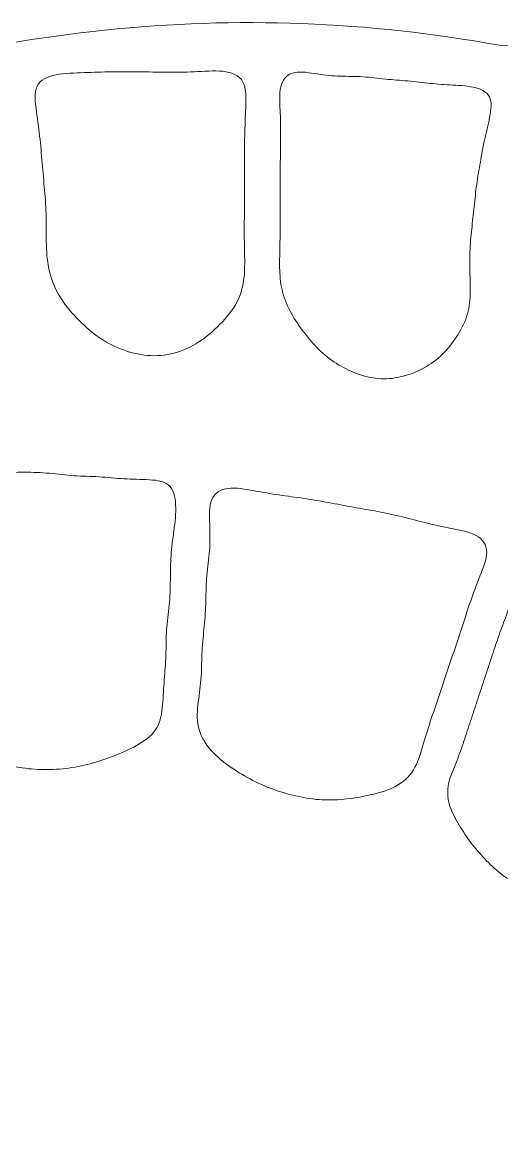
# Model space of a CAD drawing. Header units: inches. Extents: x 36 to 79.2, y 17.3 to 55.9.
# Drawn here: x 56.2 to 60.26, y 22.23 to 31.82 of the extents above; entities that cross this region are included whole.
import ezdxf

# ---------------------------------------------------------------- set-up
doc = ezdxf.new("R2010")
doc.units = ezdxf.units.IN
doc.layers.add('01_ORIGINAL_CAD', color=7, linetype='CONTINUOUS', lineweight=20)
doc.layers.add('10_EXTENSION_MASSES', color=7, linetype='CONTINUOUS', lineweight=15)

msp = doc.modelspace()

# ---------------------------------------------------------------- linework, layer by layer
at = {"layer": '01_ORIGINAL_CAD'}
msp.add_lwpolyline([(53.6498, 30.945, -0.14301), (60.2429, 31.6303, -0.286424), (65.3601, 28.4306), (66.4807, 23.8898, -0.272091), (64.8996, 18.9541), (63.6613, 17.5325)], format="xyb", dxfattribs=at)
at = {"layer": '10_EXTENSION_MASSES'}
for points, knots in [([(56.3206, 31.2825), (56.3468, 31.3369), (56.4097, 31.3637), (56.4831, 31.3783), (56.5566, 31.3929), (56.6407, 31.3954), (56.7208, 31.398), (56.801, 31.4006), (56.8773, 31.4033), (56.9545, 31.4042), (57.0316, 31.4052), (57.1097, 31.4044), (57.1877, 31.4038), (57.2656, 31.4032), (57.3434, 31.4028), (57.4207, 31.4022), (57.498, 31.4016), (57.5748, 31.4009), (57.6558, 31.4048), (57.7369, 31.4087), (57.8223, 31.4172), (57.8968, 31.4091), (57.9714, 31.401), (58.0351, 31.3764), (58.0661, 31.3221), (58.0971, 31.2679), (58.0952, 31.1841), (58.0922, 31.1022), (58.0892, 31.0203), (58.0851, 30.9404), (58.0834, 30.8619), (58.0818, 30.7835), (58.0826, 30.7066), (58.0829, 30.6291), (58.0831, 30.5517), (58.0828, 30.4736), (58.0822, 30.3955), (58.0817, 30.3175), (58.081, 30.2396), (58.0805, 30.1618), (58.0799, 30.0839), (58.0795, 30.0062), (58.081, 29.9278), (58.0825, 29.8495), (58.086, 29.7706), (58.0805, 29.6931), (58.075, 29.6156), (58.0604, 29.5396), (58.0286, 29.4707), (57.9968, 29.4019), (57.9478, 29.3402), (57.894, 29.2827), (57.8401, 29.2253), (57.7815, 29.1721), (57.7177, 29.1275), (57.6539, 29.0829), (57.585, 29.0469), (57.5123, 29.0241), (57.4397, 29.0013), (57.3633, 28.9918), (57.2871, 28.9951), (57.2109, 28.9984), (57.1349, 29.0146), (57.0622, 29.0403), (56.9895, 29.066), (56.9201, 29.1012), (56.856, 29.1441), (56.7919, 29.187), (56.7331, 29.2376), (56.6781, 29.2927), (56.6232, 29.3478), (56.5721, 29.4074), (56.5301, 29.4717), (56.4881, 29.536), (56.4551, 29.6049), (56.4342, 29.678), (56.4132, 29.751), (56.4042, 29.8282), (56.401, 29.9059), (56.3978, 29.9837), (56.4003, 30.0619), (56.3993, 30.1395), (56.3983, 30.2172), (56.3936, 30.2942), (56.3873, 30.3711), (56.381, 30.448), (56.3731, 30.5246), (56.3664, 30.6008), (56.3597, 30.677), (56.3543, 30.7527), (56.346, 30.8298), (56.3378, 30.907), (56.3267, 30.9855), (56.3159, 31.0658), (56.305, 31.1461), (56.2945, 31.2281), (56.3206, 31.2825)], [0, 0, 0, 0, 0.03125, 0.03125, 0.03125, 0.0625, 0.0625, 0.0625, 0.09375, 0.09375, 0.09375, 0.125, 0.125, 0.125, 0.15625, 0.15625, 0.15625, 0.1875, 0.1875, 0.1875, 0.21875, 0.21875, 0.21875, 0.25, 0.25, 0.25, 0.28125, 0.28125, 0.28125, 0.3125, 0.3125, 0.3125, 0.34375, 0.34375, 0.34375, 0.375, 0.375, 0.375, 0.40625, 0.40625, 0.40625, 0.4375, 0.4375, 0.4375, 0.46875, 0.46875, 0.46875, 0.5, 0.5, 0.5, 0.53125, 0.53125, 0.53125, 0.5625, 0.5625, 0.5625, 0.59375, 0.59375, 0.59375, 0.625, 0.625, 0.625, 0.65625, 0.65625, 0.65625, 0.6875, 0.6875, 0.6875, 0.71875, 0.71875, 0.71875, 0.75, 0.75, 0.75, 0.78125, 0.78125, 0.78125, 0.8125, 0.8125, 0.8125, 0.84375, 0.84375, 0.84375, 0.875, 0.875, 0.875, 0.90625, 0.90625, 0.90625, 0.9375, 0.9375, 0.9375, 0.96875, 0.96875, 0.96875, 1, 1, 1, 1]), ([(58.4797, 29.3524), (58.4484, 29.4083), (58.4227, 29.4676), (58.4063, 29.5291), (58.3899, 29.5907), (58.3828, 29.6547), (58.3805, 29.7191), (58.3783, 29.7836), (58.3808, 29.8485), (58.3822, 29.9133), (58.3836, 29.9781), (58.3839, 30.0427), (58.3841, 30.1073), (58.3843, 30.1719), (58.3844, 30.2365), (58.3846, 30.3011), (58.3848, 30.3658), (58.3851, 30.4304), (58.3853, 30.4951), (58.3856, 30.5598), (58.3858, 30.6246), (58.3864, 30.689), (58.387, 30.7535), (58.3879, 30.8176), (58.388, 30.882), (58.3881, 30.9463), (58.3873, 31.0108), (58.3842, 31.0788), (58.3811, 31.1467), (58.3759, 31.218), (58.3899, 31.2757), (58.4039, 31.3334), (58.4372, 31.3776), (58.4884, 31.3942), (58.5396, 31.4109), (58.6087, 31.4), (58.6755, 31.3902), (58.7424, 31.3804), (58.8069, 31.3716), (58.8713, 31.3683), (58.9357, 31.365), (58.9999, 31.3671), (59.0635, 31.3637), (59.1271, 31.3603), (59.1902, 31.3513), (59.2538, 31.345), (59.3174, 31.3387), (59.3815, 31.3349), (59.4451, 31.3291), (59.5086, 31.3232), (59.5715, 31.3151), (59.6345, 31.3087), (59.6975, 31.3022), (59.7606, 31.2973), (59.8267, 31.2935), (59.8927, 31.2897), (59.9619, 31.287), (60.023, 31.274), (60.0842, 31.2609), (60.1374, 31.2375), (60.1603, 31.1927), (60.1831, 31.148), (60.1756, 31.0819), (60.1628, 31.0167), (60.1501, 30.9515), (60.1321, 30.8871), (60.1182, 30.8241), (60.1043, 30.761), (60.0945, 30.6993), (60.0839, 30.6371), (60.0732, 30.575), (60.0618, 30.5124), (60.053, 30.4493), (60.0443, 30.3861), (60.0381, 30.3225), (60.0314, 30.259), (60.0247, 30.1955), (60.0174, 30.1322), (60.0107, 30.0687), (60.004, 30.0053), (59.9979, 29.9417), (59.9954, 29.8775), (59.9929, 29.8133), (59.9938, 29.7484), (59.9958, 29.6833), (59.9977, 29.6181), (60.0006, 29.5527), (59.9967, 29.4889), (59.9928, 29.4251), (59.982, 29.3629), (59.96, 29.3036), (59.938, 29.2443), (59.9047, 29.1879), (59.8678, 29.1347), (59.8309, 29.0814), (59.7904, 29.0312), (59.7431, 28.9883), (59.6958, 28.9454), (59.6419, 28.9097), (59.5844, 28.8803), (59.5269, 28.851), (59.466, 28.828), (59.4044, 28.8139), (59.3429, 28.7999), (59.2807, 28.7947), (59.2182, 28.8002), (59.1557, 28.8057), (59.0929, 28.8218), (59.0325, 28.8443), (58.9721, 28.8667), (58.9141, 28.8954), (58.8602, 28.9298), (58.8062, 28.9641), (58.7563, 29.0041), (58.7111, 29.0486), (58.6659, 29.0932), (58.6254, 29.1422), (58.5867, 29.1931), (58.548, 29.2439), (58.511, 29.2965), (58.4797, 29.3524)], [0, 0, 0, 0, 0.025, 0.025, 0.025, 0.05, 0.05, 0.05, 0.075, 0.075, 0.075, 0.1, 0.1, 0.1, 0.125, 0.125, 0.125, 0.15, 0.15, 0.15, 0.175, 0.175, 0.175, 0.2, 0.2, 0.2, 0.225, 0.225, 0.225, 0.25, 0.25, 0.25, 0.275, 0.275, 0.275, 0.3, 0.3, 0.3, 0.325, 0.325, 0.325, 0.35, 0.35, 0.35, 0.375, 0.375, 0.375, 0.4, 0.4, 0.4, 0.425, 0.425, 0.425, 0.45, 0.45, 0.45, 0.475, 0.475, 0.475, 0.5, 0.5, 0.5, 0.525, 0.525, 0.525, 0.55, 0.55, 0.55, 0.575, 0.575, 0.575, 0.6, 0.6, 0.6, 0.625, 0.625, 0.625, 0.65, 0.65, 0.65, 0.675, 0.675, 0.675, 0.7, 0.7, 0.7, 0.725, 0.725, 0.725, 0.75, 0.75, 0.75, 0.775, 0.775, 0.775, 0.8, 0.8, 0.8, 0.825, 0.825, 0.825, 0.85, 0.85, 0.85, 0.875, 0.875, 0.875, 0.9, 0.9, 0.9, 0.925, 0.925, 0.925, 0.95, 0.95, 0.95, 0.975, 0.975, 0.975, 1, 1, 1, 1]), ([(55.1089, 27.3412), (55.1007, 27.4072), (55.1123, 27.4693), (55.1483, 27.5225), (55.1843, 27.5757), (55.2448, 27.6201), (55.2961, 27.6718), (55.3474, 27.7235), (55.3895, 27.7824), (55.4293, 27.8394), (55.4691, 27.8963), (55.5065, 27.9513), (55.5605, 27.9799), (55.6146, 28.0085), (55.6853, 28.0108), (55.7574, 28.0098), (55.8295, 28.0088), (55.9029, 28.0044), (55.9749, 28.0032), (56.0469, 28.0021), (56.1175, 28.0041), (56.1882, 28.0045), (56.2589, 28.005), (56.3296, 28.0038), (56.3997, 27.9981), (56.4698, 27.9925), (56.5392, 27.9822), (56.6094, 27.9769), (56.6796, 27.9717), (56.7506, 27.9713), (56.8205, 27.9674), (56.8905, 27.9634), (56.9594, 27.9558), (57.0307, 27.9514), (57.102, 27.947), (57.1757, 27.9457), (57.248, 27.9424), (57.3204, 27.939), (57.3915, 27.9336), (57.4349, 27.8983), (57.4782, 27.8631), (57.4938, 27.798), (57.4973, 27.7273), (57.5007, 27.6567), (57.4921, 27.5806), (57.4826, 27.5084), (57.4731, 27.4362), (57.4628, 27.3679), (57.4579, 27.2983), (57.4529, 27.2287), (57.4534, 27.1578), (57.4524, 27.0869), (57.4515, 27.0161), (57.4491, 26.9453), (57.4426, 26.8752), (57.4361, 26.8052), (57.4255, 26.736), (57.4206, 26.6657), (57.4158, 26.5955), (57.4166, 26.5243), (57.414, 26.4538), (57.4115, 26.3834), (57.4055, 26.3136), (57.4006, 26.2429), (57.3958, 26.1723), (57.392, 26.1006), (57.3857, 26.0302), (57.3794, 25.9598), (57.3705, 25.8907), (57.338, 25.8344), (57.3055, 25.7782), (57.2493, 25.7349), (57.188, 25.6982), (57.1266, 25.6615), (57.06, 25.6313), (56.9941, 25.6048), (56.9282, 25.5783), (56.8631, 25.5555), (56.7962, 25.5368), (56.7294, 25.518), (56.6609, 25.5034), (56.5911, 25.4939), (56.5214, 25.4843), (56.4505, 25.4798), (56.3798, 25.4805), (56.309, 25.4812), (56.2386, 25.4872), (56.1697, 25.4992), (56.1008, 25.5112), (56.0335, 25.5293), (55.9672, 25.5522), (55.9008, 25.5751), (55.8355, 25.6028), (55.7704, 25.6338), (55.7053, 25.6648), (55.6404, 25.6991), (55.5891, 25.7449), (55.5379, 25.7906), (55.5002, 25.8479), (55.4761, 25.9122), (55.4521, 25.9764), (55.4417, 26.0478), (55.4286, 26.1174), (55.4154, 26.187), (55.3995, 26.255), (55.3827, 26.3227), (55.366, 26.3904), (55.3484, 26.4579), (55.3313, 26.5257), (55.3141, 26.5934), (55.2974, 26.6613), (55.2814, 26.7292), (55.2654, 26.7971), (55.2502, 26.8649), (55.2323, 26.9326), (55.2145, 27.0002), (55.1939, 27.0676), (55.1696, 27.1364), (55.1453, 27.2051), (55.1172, 27.2751), (55.1089, 27.3412)], [0, 0, 0, 0, 0.025, 0.025, 0.025, 0.05, 0.05, 0.05, 0.075, 0.075, 0.075, 0.1, 0.1, 0.1, 0.125, 0.125, 0.125, 0.15, 0.15, 0.15, 0.175, 0.175, 0.175, 0.2, 0.2, 0.2, 0.225, 0.225, 0.225, 0.25, 0.25, 0.25, 0.275, 0.275, 0.275, 0.3, 0.3, 0.3, 0.325, 0.325, 0.325, 0.35, 0.35, 0.35, 0.375, 0.375, 0.375, 0.4, 0.4, 0.4, 0.425, 0.425, 0.425, 0.45, 0.45, 0.45, 0.475, 0.475, 0.475, 0.5, 0.5, 0.5, 0.525, 0.525, 0.525, 0.55, 0.55, 0.55, 0.575, 0.575, 0.575, 0.6, 0.6, 0.6, 0.625, 0.625, 0.625, 0.65, 0.65, 0.65, 0.675, 0.675, 0.675, 0.7, 0.7, 0.7, 0.725, 0.725, 0.725, 0.75, 0.75, 0.75, 0.775, 0.775, 0.775, 0.8, 0.8, 0.8, 0.825, 0.825, 0.825, 0.85, 0.85, 0.85, 0.875, 0.875, 0.875, 0.9, 0.9, 0.9, 0.925, 0.925, 0.925, 0.95, 0.95, 0.95, 0.975, 0.975, 0.975, 1, 1, 1, 1]), ([(57.6897, 26.0558), (57.6982, 26.1276), (57.7095, 26.1986), (57.7143, 26.2703), (57.7191, 26.342), (57.7174, 26.4143), (57.7211, 26.4857), (57.7247, 26.5571), (57.7339, 26.6277), (57.7405, 26.6987), (57.7471, 26.7697), (57.7512, 26.8412), (57.7533, 26.9131), (57.7554, 26.985), (57.7556, 27.0574), (57.7616, 27.1284), (57.7677, 27.1994), (57.7797, 27.269), (57.7851, 27.3404), (57.7905, 27.4118), (57.7893, 27.4851), (57.7867, 27.5613), (57.7841, 27.6374), (57.78, 27.7163), (57.8039, 27.7719), (57.8278, 27.8275), (57.8797, 27.8598), (57.9447, 27.8682), (58.0097, 27.8766), (58.0878, 27.8611), (58.1617, 27.8476), (58.2357, 27.8341), (58.3055, 27.8225), (58.3754, 27.8122), (58.4452, 27.8019), (58.5152, 27.7931), (58.5852, 27.7826), (58.6552, 27.7721), (58.7254, 27.7599), (58.7953, 27.7471), (58.8652, 27.7343), (58.9348, 27.7209), (59.0047, 27.7083), (59.0745, 27.6958), (59.1445, 27.6843), (59.2143, 27.671), (59.2841, 27.6578), (59.3536, 27.6428), (59.4224, 27.6262), (59.4912, 27.6095), (59.5592, 27.5912), (59.6278, 27.574), (59.6964, 27.5568), (59.7656, 27.5408), (59.8395, 27.5264), (59.9133, 27.512), (59.9918, 27.4992), (60.0477, 27.4682), (60.1035, 27.4372), (60.1366, 27.3881), (60.1377, 27.3268), (60.1388, 27.2655), (60.1078, 27.1921), (60.0795, 27.1212), (60.0512, 27.0503), (60.0256, 26.9818), (60.002, 26.9135), (59.9784, 26.8453), (59.9568, 26.7772), (59.9345, 26.7089), (59.9122, 26.6406), (59.8891, 26.5721), (59.8661, 26.5036), (59.8431, 26.4351), (59.8202, 26.3666), (59.7973, 26.2981), (59.7744, 26.2296), (59.7515, 26.1611), (59.7283, 26.0929), (59.7052, 26.0246), (59.6817, 25.9566), (59.6593, 25.888), (59.6368, 25.8193), (59.6153, 25.7501), (59.5942, 25.6797), (59.5731, 25.6092), (59.5523, 25.5376), (59.5164, 25.4786), (59.4804, 25.4197), (59.4294, 25.3733), (59.3679, 25.3399), (59.3064, 25.3064), (59.2345, 25.286), (59.1633, 25.2693), (59.0921, 25.2527), (59.0215, 25.2399), (58.9513, 25.2317), (58.8811, 25.2236), (58.8113, 25.2201), (58.7412, 25.2237), (58.671, 25.2274), (58.6005, 25.2383), (58.5308, 25.2536), (58.461, 25.2689), (58.392, 25.2886), (58.325, 25.3132), (58.258, 25.3377), (58.1929, 25.3672), (58.1298, 25.4007), (58.0666, 25.4343), (58.0053, 25.4719), (57.9462, 25.5142), (57.8871, 25.5566), (57.8302, 25.6036), (57.7845, 25.6586), (57.7388, 25.7135), (57.7044, 25.7763), (57.69, 25.8439), (57.6756, 25.9116), (57.6812, 25.9841), (57.6897, 26.0558)], [0, 0, 0, 0, 0.025, 0.025, 0.025, 0.05, 0.05, 0.05, 0.075, 0.075, 0.075, 0.1, 0.1, 0.1, 0.125, 0.125, 0.125, 0.15, 0.15, 0.15, 0.175, 0.175, 0.175, 0.2, 0.2, 0.2, 0.225, 0.225, 0.225, 0.25, 0.25, 0.25, 0.275, 0.275, 0.275, 0.3, 0.3, 0.3, 0.325, 0.325, 0.325, 0.35, 0.35, 0.35, 0.375, 0.375, 0.375, 0.4, 0.4, 0.4, 0.425, 0.425, 0.425, 0.45, 0.45, 0.45, 0.475, 0.475, 0.475, 0.5, 0.5, 0.5, 0.525, 0.525, 0.525, 0.55, 0.55, 0.55, 0.575, 0.575, 0.575, 0.6, 0.6, 0.6, 0.625, 0.625, 0.625, 0.65, 0.65, 0.65, 0.675, 0.675, 0.675, 0.7, 0.7, 0.7, 0.725, 0.725, 0.725, 0.75, 0.75, 0.75, 0.775, 0.775, 0.775, 0.8, 0.8, 0.8, 0.825, 0.825, 0.825, 0.85, 0.85, 0.85, 0.875, 0.875, 0.875, 0.9, 0.9, 0.9, 0.925, 0.925, 0.925, 0.95, 0.95, 0.95, 0.975, 0.975, 0.975, 1, 1, 1, 1]), ([(59.8106, 25.3396), (59.8196, 25.3965), (59.8438, 25.453), (59.8665, 25.5096), (59.8892, 25.5662), (59.9104, 25.6228), (59.93, 25.6798), (59.9497, 25.7368), (59.9678, 25.794), (59.9864, 25.8512), (60.005, 25.9084), (60.024, 25.9656), (60.043, 26.0227), (60.062, 26.0798), (60.0811, 26.1369), (60.1002, 26.194), (60.1192, 26.2511), (60.1382, 26.3082), (60.157, 26.3654), (60.1759, 26.4226), (60.1946, 26.4799), (60.2138, 26.537), (60.233, 26.5941), (60.2528, 26.6511), (60.2735, 26.7073), (60.2942, 26.7634), (60.3158, 26.8187), (60.334, 26.8761), (60.3523, 26.9336), (60.3672, 26.9931), (60.3841, 27.0553), (60.401, 27.1176), (60.4198, 27.1826), (60.4508, 27.218), (60.4819, 27.2533), (60.525, 27.259), (60.5649, 27.2337), (60.6048, 27.2083), (60.6414, 27.1518), (60.6779, 27.099), (60.7143, 27.0463), (60.7505, 26.9973), (60.7898, 26.9517), (60.829, 26.906), (60.8713, 26.8638), (60.9151, 26.8232), (60.959, 26.7826), (61.0044, 26.7437), (61.0531, 26.7096), (61.1017, 26.6755), (61.1535, 26.6462), (61.2063, 26.6182), (61.2591, 26.5902), (61.313, 26.5634), (61.3686, 26.5415), (61.4241, 26.5196), (61.4813, 26.5026), (61.5394, 26.4901), (61.5975, 26.4777), (61.6566, 26.4698), (61.7166, 26.468), (61.7766, 26.4663), (61.8374, 26.4707), (61.8973, 26.4788), (61.9572, 26.4869), (62.0161, 26.4988), (62.0699, 26.4909), (62.1236, 26.4831), (62.1722, 26.4556), (62.2177, 26.4168), (62.2632, 26.378), (62.3056, 26.3279), (62.3393, 26.2772), (62.3729, 26.2266), (62.3976, 26.1754), (62.3967, 26.1234), (62.3958, 26.0713), (62.3692, 26.0183), (62.3386, 25.9661), (62.3081, 25.9139), (62.2737, 25.8625), (62.2416, 25.8112), (62.2094, 25.7598), (62.1795, 25.7085), (62.1496, 25.6572), (62.1197, 25.606), (62.0898, 25.5549), (62.0593, 25.5041), (62.0289, 25.4533), (61.9979, 25.4029), (61.967, 25.3524), (61.9362, 25.3019), (61.9053, 25.2514), (61.8744, 25.201), (61.8434, 25.1505), (61.8122, 25.1002), (61.7819, 25.0492), (61.7516, 24.9982), (61.7221, 24.9465), (61.6922, 24.8952), (61.6624, 24.8439), (61.6323, 24.7929), (61.6023, 24.7416), (61.5724, 24.6903), (61.5426, 24.6386), (61.5122, 24.5868), (61.4818, 24.535), (61.4508, 24.483), (61.4095, 24.4435), (61.3683, 24.404), (61.3167, 24.3771), (61.2607, 24.359), (61.2046, 24.341), (61.144, 24.3319), (61.0839, 24.3274), (61.0239, 24.323), (60.9643, 24.3232), (60.9055, 24.3299), (60.8467, 24.3366), (60.7886, 24.3497), (60.7317, 24.3662), (60.6748, 24.3827), (60.619, 24.4026), (60.564, 24.4257), (60.5089, 24.4487), (60.4547, 24.4749), (60.4023, 24.5036), (60.3499, 24.5322), (60.2994, 24.5634), (60.2525, 24.6002), (60.2057, 24.637), (60.1626, 24.6795), (60.1212, 24.7231), (60.0798, 24.7668), (60.04, 24.8116), (60.0041, 24.859), (59.9681, 24.9064), (59.9359, 24.9564), (59.9048, 25.0083), (59.8737, 25.0602), (59.8437, 25.114), (59.8257, 25.1696), (59.8076, 25.2253), (59.8015, 25.2827), (59.8106, 25.3396)], [0, 0, 0, 0, 0.020833, 0.020833, 0.020833, 0.041667, 0.041667, 0.041667, 0.0625, 0.0625, 0.0625, 0.083333, 0.083333, 0.083333, 0.104167, 0.104167, 0.104167, 0.125, 0.125, 0.125, 0.145833, 0.145833, 0.145833, 0.166667, 0.166667, 0.166667, 0.1875, 0.1875, 0.1875, 0.208333, 0.208333, 0.208333, 0.229167, 0.229167, 0.229167, 0.25, 0.25, 0.25, 0.270833, 0.270833, 0.270833, 0.291667, 0.291667, 0.291667, 0.3125, 0.3125, 0.3125, 0.333333, 0.333333, 0.333333, 0.354167, 0.354167, 0.354167, 0.375, 0.375, 0.375, 0.395833, 0.395833, 0.395833, 0.416667, 0.416667, 0.416667, 0.4375, 0.4375, 0.4375, 0.458333, 0.458333, 0.458333, 0.479167, 0.479167, 0.479167, 0.5, 0.5, 0.5, 0.520833, 0.520833, 0.520833, 0.541667, 0.541667, 0.541667, 0.5625, 0.5625, 0.5625, 0.583333, 0.583333, 0.583333, 0.604167, 0.604167, 0.604167, 0.625, 0.625, 0.625, 0.645833, 0.645833, 0.645833, 0.666667, 0.666667, 0.666667, 0.6875, 0.6875, 0.6875, 0.708333, 0.708333, 0.708333, 0.729167, 0.729167, 0.729167, 0.75, 0.75, 0.75, 0.770833, 0.770833, 0.770833, 0.791667, 0.791667, 0.791667, 0.8125, 0.8125, 0.8125, 0.833333, 0.833333, 0.833333, 0.854167, 0.854167, 0.854167, 0.875, 0.875, 0.875, 0.895833, 0.895833, 0.895833, 0.916667, 0.916667, 0.916667, 0.9375, 0.9375, 0.9375, 0.958333, 0.958333, 0.958333, 0.979167, 0.979167, 0.979167, 1, 1, 1, 1])]:
    msp.add_open_spline(points, degree=3, knots=knots, dxfattribs=at)

doc.saveas('drawing.dxf')
